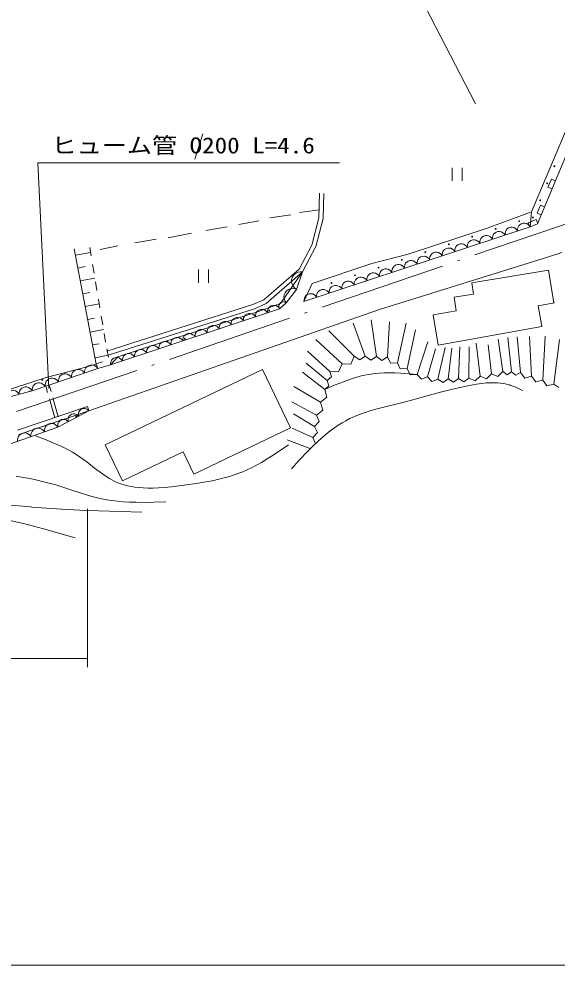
# Model space of a CAD drawing. Units: millimetres, scale not verified. Extents: x 40000 to 680000, y 20000 to 380000.
# Drawn here: x 269087 to 330744, y 205000 to 313331 of the extents above; entities that cross this region are included whole.
import ezdxf
from ezdxf.enums import TextEntityAlignment as Align

# ---------------------------------------------------------------- set-up
doc = ezdxf.new("R2010")
doc.units = ezdxf.units.MM
doc.header["$LTSCALE"] = 1000
for name, pattern in [('USER1', [18.5, 14.557377, -1.819672, 0.303279, -1.819672]), ('USER2', [3, 2.25, -0.75]), ('USER3', [2, 1, -1])]:
    doc.linetypes.add(name, pattern=pattern)
for name, color, linetype, lineweight in [('M-BGD', 7, 'Continuous', 13), ('M-BMK-LINE', 2, 'Continuous', 13), ('M-STR-HTXT', 7, 'Continuous', 13), ('M-TTL-BAND', 7, 'Continuous', 13)]:
    doc.layers.add(name, color=color, linetype=linetype, lineweight=lineweight)
doc.styles.add('ＭＳ ゴシック', font='')
doc.styles.get('ＭＳ ゴシック').set_extended_font_data('MS Gothic')

msp = doc.modelspace()

# ---------------------------------------------------------------- linework, layer by layer
at = {"layer": 'M-BGD'}
for p, q in [((327824, 291237), (333836, 305546)), ((334682, 304699), (328502, 289883)), ((318715, 296275), (318715, 294775)), ((319866, 294775), (319866, 296275)), ((303450, 290547), (303533, 293369)), ((303948, 290475), (304033, 293354)), ((303525, 291491), (301239, 291153)), ((300223, 290899), (297852, 290560)), ((302633, 287441), (303450, 290547)), ((303102, 287258), (303948, 290475)), ((322744, 289375), (327824, 291237)), ((327824, 291237), (327655, 289544)), ((327655, 289544), (327824, 291237)), ((292942, 289544), (290486, 289121)), ((296582, 290221), (294296, 289798)), ((327655, 289544), (301747, 280993)), ((313685, 286411), (322744, 289375)), ((328502, 289883), (327655, 289544)), ((288878, 288782), (286168, 288274)), ((280411, 287343), (278379, 286919)), ((284814, 288105), (282358, 287681)), ((301179, 284694), (302633, 287441)), ((301578, 284379), (303102, 287258)), ((277956, 273796), (275416, 287004)), ((275557, 286270), (277290, 286603)), ((309536, 285311), (313685, 286411)), ((310383, 280061), (329772, 286073)), ((331296, 286581), (329772, 286073)), ((275839, 284803), (276688, 284966)), ((302678, 283025), (309536, 285311)), ((289655, 284632), (289655, 283132)), ((290806, 283132), (290806, 284632)), ((297158, 281166), (301179, 284694)), ((297429, 280739), (301578, 284379)), ((299038, 280739), (301578, 284379)), ((301578, 284379), (300900, 282347)), ((329772, 284549), (320966, 283109)), ((329772, 284549), (330383, 280812)), ((276122, 283335), (277785, 283655)), ((301747, 280993), (302678, 283025)), ((320966, 283109), (321175, 281832)), ((276404, 281868), (277218, 282024)), ((300900, 282347), (299715, 280823)), ((321175, 281832), (318940, 281467)), ((276686, 280400), (278280, 280706)), ((279161, 275294), (295898, 280615)), ((295898, 280615), (297158, 281166)), ((296074, 280146), (297429, 280739)), ((296413, 279807), (299038, 280739)), ((299715, 280823), (298953, 280146)), ((318938, 281467), (319193, 279907)), ((328586, 280485), (330449, 280823)), ((277109, 268462), (310383, 280061)), ((279313, 274818), (296074, 280146)), ((298953, 280146), (279564, 273711)), ((289894, 277691), (296413, 279807)), ((319194, 279901), (316552, 279469)), ((328586, 280485), (329010, 278114)), ((276968, 278932), (277748, 279082)), ((308774, 274699), (307370, 278513)), ((310044, 274671), (309460, 278862)), ((311314, 274643), (311551, 278662)), ((312443, 273966), (313443, 278513)), ((316552, 279469), (317122, 275988)), ((277251, 277465), (278775, 277758)), ((285068, 276167), (289894, 277691)), ((307504, 274727), (304582, 277617)), ((313572, 273288), (314538, 277717)), ((329010, 278114), (317122, 275988)), ((306107, 273838), (303088, 276621)), ((314701, 272611), (315932, 276373)), ((324522, 272949), (323996, 276671)), ((325538, 272907), (325091, 276870)), ((326554, 272865), (326187, 276920)), ((327824, 272413), (327580, 276970)), ((329094, 271962), (329372, 277020)), ((330364, 271510), (331015, 276621)), ((277533, 275997), (278277, 276141)), ((280411, 274643), (285068, 276167)), ((304710, 272949), (302143, 275277)), ((315887, 272357), (316828, 275576)), ((317072, 272103), (317923, 275725)), ((318257, 272131), (318670, 275626)), ((319443, 272159), (319616, 275775)), ((320628, 272187), (320661, 275775)), ((321926, 272441), (321457, 276223)), ((323224, 272695), (322851, 276024)), ((277815, 274530), (279313, 274818)), ((277947, 273841), (278674, 274083)), ((279564, 273711), (280411, 274643)), ((307102, 273817), (307504, 274727)), ((307504, 274727), (308130, 274290)), ((308130, 274290), (308774, 274699)), ((308774, 274699), (309400, 274262)), ((309400, 274262), (310044, 274671)), ((310044, 274671), (310670, 274234)), ((310670, 274234), (311314, 274643)), ((311314, 274643), (311653, 273928)), ((278125, 273288), (270590, 270748)), ((272198, 272272), (276178, 273288)), ((272198, 272272), (276178, 273288)), ((276178, 273288), (277956, 273796)), ((277956, 273796), (278125, 273288)), ((278125, 273288), (277956, 273796)), ((279564, 273711), (278125, 273288)), ((297006, 273203), (278972, 264567)), ((297006, 273203), (300205, 266524)), ((304414, 271933), (301993, 273933)), ((305705, 272928), (306107, 273838)), ((306107, 273838), (307102, 273817)), ((311653, 273928), (312443, 273966)), ((312443, 273966), (312782, 273251)), ((312782, 273251), (313572, 273288)), ((313572, 273288), (313911, 272573)), ((264324, 269732), (272198, 272272)), ((304118, 270917), (301595, 272888)), ((304414, 271933), (304901, 272342)), ((304605, 271326), (304414, 271933)), ((304901, 272342), (304710, 272949)), ((304710, 272949), (305705, 272928)), ((313911, 272573), (314701, 272611)), ((314701, 272611), (315209, 272089)), ((315209, 272089), (315887, 272357)), ((315887, 272357), (316395, 271835)), ((316395, 271835), (317072, 272103)), ((317072, 272103), (317674, 271722)), ((317674, 271722), (318257, 272131)), ((318257, 272131), (318859, 271750)), ((318859, 271750), (319443, 272159)), ((319443, 272159), (320045, 271778)), ((320045, 271778), (320628, 272187)), ((320628, 272187), (321362, 271881)), ((321362, 271881), (321926, 272441)), ((321926, 272441), (322660, 272135)), ((322660, 272135), (323224, 272695)), ((323224, 272695), (323958, 272389)), ((323958, 272389), (324522, 272949)), ((324522, 272949), (325016, 272589)), ((325016, 272589), (325538, 272907)), ((325538, 272907), (326032, 272547)), ((326032, 272547), (326554, 272865)), ((326554, 272865), (327039, 272216)), ((327039, 272216), (327824, 272413)), ((327824, 272413), (328309, 271764)), ((328309, 271764), (329094, 271962)), ((329094, 271962), (329579, 271313)), ((303652, 269436), (300599, 271245)), ((304118, 270917), (304605, 271326)), ((304379, 270021), (304118, 270917)), ((329579, 271313), (330364, 271510)), ((330364, 271510), (330957, 271115)), ((270590, 270748), (261700, 268377)), ((303652, 269436), (304379, 270021)), ((268938, 266237), (276950, 268936)), ((276950, 268936), (277109, 268462)), ((303186, 267954), (300351, 269503)), ((303913, 268539), (303652, 269436)), ((269066, 265753), (277109, 268462)), ((277109, 268462), (273553, 266599)), ((302967, 266677), (300550, 268109)), ((303186, 267954), (303913, 268539)), ((303502, 267243), (303186, 267954)), ((273553, 266599), (267372, 264398)), ((289111, 261211), (300205, 266524)), ((302967, 266677), (303502, 267243)), ((303283, 265966), (302967, 266677)), ((302748, 265400), (300400, 266466)), ((302748, 265400), (303283, 265966)), ((278972, 264567), (280951, 260434)), ((302529, 264123), (299803, 265122)), ((303064, 264689), (302748, 265400)), ((280951, 260434), (287889, 263756)), ((287892, 263757), (289111, 261212)), ((276940, 239113), (276940, 257223))]:
    msp.add_line(p, q, dxfattribs=at)
at = {"layer": 'M-BGD', "linetype": 'USER3'}
for p, q in [((277194, 287173), (279141, 275574)), ((279141, 275574), (279564, 273711))]:
    msp.add_line(p, q, dxfattribs=at)
at = {"layer": 'M-BGD', "linetype": 'USER2'}
for p, q in [((273194, 267671), (272175, 271282)), ((273579, 267780), (272560, 271391))]:
    msp.add_line(p, q, dxfattribs=at)
at = {"layer": 'M-BGD'}
for points in [[(330549, 294789), (330087, 294982), (329702, 294059), (330164, 293866)], [(329313, 291826), (328851, 292019), (328466, 291096), (328928, 290903)], [(328543, 289899), (328357, 290364), (327429, 289992), (327614, 289528)], [(326216, 289069), (326107, 289217), (325975, 289328), (325782, 289441), (325595, 289475), (325408, 289473), (325185, 289399), (325034, 289289), (324904, 289151), (324816, 288946), (324779, 288778), (324776, 288594)], [(327655, 289544), (327547, 289692), (327414, 289804), (327221, 289916), (327034, 289950), (326848, 289948), (326624, 289874), (326473, 289764), (326343, 289626), (326255, 289421), (326219, 289253), (326216, 289069)], [(323337, 288119), (323229, 288267), (323096, 288378), (322903, 288490), (322716, 288524), (322530, 288523), (322306, 288449), (322155, 288339), (322025, 288201), (321937, 287996), (321901, 287828), (321898, 287644)], [(324776, 288594), (324668, 288742), (324535, 288853), (324343, 288965), (324156, 289000), (323969, 288998), (323746, 288924), (323594, 288814), (323465, 288676), (323377, 288471), (323340, 288303), (323337, 288119)], [(319019, 286694), (318911, 286841), (318778, 286953), (318585, 287065), (318398, 287099), (318212, 287097), (317988, 287024), (317837, 286914), (317707, 286775), (317619, 286571), (317583, 286403), (317580, 286219)], [(320458, 287169), (320350, 287316), (320217, 287428), (320025, 287540), (319838, 287574), (319651, 287573), (319428, 287499), (319276, 287389), (319147, 287250), (319059, 287046), (319022, 286878), (319019, 286694)], [(321898, 287644), (321789, 287791), (321657, 287903), (321464, 288015), (321277, 288049), (321090, 288048), (320867, 287974), (320716, 287864), (320586, 287726), (320498, 287521), (320461, 287353), (320458, 287169)], [(316140, 285744), (316032, 285891), (315899, 286003), (315707, 286115), (315520, 286149), (315333, 286147), (315110, 286074), (314958, 285964), (314829, 285825), (314741, 285621), (314704, 285453), (314701, 285269)], [(317580, 286219), (317471, 286366), (317339, 286478), (317146, 286590), (316959, 286624), (316772, 286622), (316549, 286549), (316398, 286439), (316268, 286300), (316180, 286096), (316143, 285928), (316140, 285744)], [(313262, 284793), (313153, 284941), (313021, 285053), (312828, 285165), (312641, 285199), (312454, 285197), (312231, 285124), (312080, 285014), (311950, 284875), (311862, 284671), (311825, 284503), (311822, 284318)], [(314701, 285269), (314593, 285416), (314460, 285528), (314267, 285640), (314080, 285674), (313894, 285672), (313670, 285599), (313519, 285489), (313389, 285350), (313301, 285146), (313265, 284978), (313262, 284793)], [(301578, 284379), (301319, 284381), (301080, 284325), (300791, 284201), (300594, 284019), (300438, 283805), (300333, 283490), (300330, 283226), (300377, 282962), (300534, 282689), (300694, 282506), (300900, 282347)], [(310383, 283843), (310275, 283991), (310142, 284103), (309949, 284215), (309762, 284249), (309576, 284247), (309352, 284174), (309201, 284064), (309071, 283925), (308983, 283720), (308947, 283553), (308944, 283368)], [(311822, 284318), (311714, 284466), (311581, 284578), (311389, 284690), (311202, 284724), (311015, 284722), (310792, 284649), (310640, 284539), (310511, 284400), (310423, 284196), (310386, 284028), (310383, 283843)], [(306065, 282418), (305957, 282566), (305824, 282678), (305631, 282790), (305444, 282824), (305258, 282822), (305034, 282748), (304883, 282639), (304753, 282500), (304665, 282295), (304629, 282128), (304626, 281943)], [(307504, 282893), (307396, 283041), (307263, 283153), (307071, 283265), (306884, 283299), (306697, 283297), (306474, 283223), (306322, 283114), (306193, 282975), (306105, 282770), (306068, 282603), (306065, 282418)], [(308944, 283368), (308835, 283516), (308703, 283628), (308510, 283740), (308323, 283774), (308136, 283772), (307913, 283698), (307762, 283589), (307632, 283450), (307544, 283245), (307507, 283078), (307504, 282893)], [(300900, 282347), (300680, 282426), (300461, 282450), (300178, 282432), (299956, 282335), (299759, 282201), (299576, 281965), (299494, 281741), (299455, 281502), (299507, 281223), (299587, 281020), (299715, 280823)], [(303186, 281468), (303078, 281616), (302945, 281728), (302753, 281840), (302566, 281874), (302379, 281872), (302156, 281798), (302004, 281688), (301875, 281550), (301787, 281345), (301750, 281178), (301747, 280993)], [(304626, 281943), (304517, 282091), (304385, 282203), (304192, 282315), (304005, 282349), (303818, 282347), (303595, 282273), (303444, 282164), (303314, 282025), (303226, 281820), (303189, 281653), (303186, 281468)], [(299715, 280823), (299609, 280885), (299497, 280919), (299348, 280937), (299224, 280908), (299109, 280857), (298991, 280752), (298927, 280644), (298883, 280524), (298884, 280374), (298906, 280261), (298953, 280146)], [(296183, 279227), (296078, 279369), (295951, 279476), (295765, 279584), (295585, 279616), (295405, 279614), (295190, 279543), (295045, 279437), (294920, 279303), (294836, 279106), (294801, 278945), (294798, 278767)], [(297568, 279686), (297463, 279828), (297336, 279936), (297150, 280043), (296970, 280076), (296790, 280074), (296575, 280003), (296430, 279897), (296305, 279763), (296221, 279566), (296186, 279404), (296183, 279227)], [(298953, 280146), (298848, 280288), (298720, 280395), (298535, 280503), (298355, 280536), (298175, 280533), (297960, 280462), (297815, 280356), (297690, 280223), (297606, 280025), (297571, 279864), (297568, 279686)], [(293413, 278307), (293309, 278449), (293181, 278557), (292995, 278664), (292815, 278697), (292635, 278695), (292421, 278624), (292275, 278518), (292150, 278384), (292066, 278187), (292031, 278025), (292029, 277848)], [(294798, 278767), (294694, 278909), (294566, 279017), (294380, 279124), (294200, 279157), (294020, 279155), (293806, 279083), (293660, 278977), (293535, 278844), (293451, 278647), (293416, 278485), (293413, 278307)], [(290644, 277388), (290539, 277530), (290411, 277638), (290225, 277745), (290045, 277778), (289865, 277776), (289651, 277704), (289505, 277598), (289380, 277465), (289296, 277268), (289261, 277106), (289259, 276929)], [(292029, 277848), (291924, 277990), (291796, 278097), (291610, 278205), (291430, 278237), (291250, 278235), (291036, 278164), (290890, 278058), (290765, 277924), (290681, 277727), (290646, 277566), (290644, 277388)], [(286489, 276009), (286384, 276151), (286256, 276259), (286070, 276366), (285891, 276399), (285711, 276397), (285496, 276325), (285350, 276220), (285226, 276086), (285141, 275889), (285106, 275727), (285104, 275550)], [(287874, 276469), (287769, 276611), (287641, 276718), (287455, 276826), (287275, 276858), (287096, 276856), (286881, 276785), (286735, 276679), (286611, 276545), (286526, 276348), (286491, 276187), (286489, 276009)], [(289259, 276929), (289154, 277071), (289026, 277178), (288840, 277286), (288660, 277318), (288480, 277316), (288266, 277245), (288120, 277139), (287996, 277005), (287911, 276808), (287876, 276647), (287874, 276469)], [(283719, 275090), (283614, 275232), (283486, 275339), (283301, 275447), (283121, 275479), (282941, 275477), (282726, 275406), (282581, 275300), (282456, 275167), (282371, 274969), (282337, 274808), (282334, 274630)], [(285104, 275550), (284999, 275692), (284871, 275799), (284686, 275907), (284506, 275939), (284326, 275937), (284111, 275866), (283966, 275760), (283841, 275626), (283756, 275429), (283721, 275268), (283719, 275090)], [(280949, 274171), (280844, 274313), (280716, 274420), (280531, 274528), (280351, 274560), (280171, 274558), (279956, 274487), (279811, 274381), (279686, 274247), (279601, 274050), (279567, 273889), (279564, 273711)], [(282334, 274630), (282229, 274772), (282101, 274880), (281916, 274987), (281736, 275020), (281556, 275018), (281341, 274947), (281196, 274841), (281071, 274707), (280986, 274510), (280952, 274348), (280949, 274171)], [(276618, 272780), (276503, 272934), (276363, 273051), (276160, 273167), (275964, 273201), (275768, 273198), (275534, 273120), (275376, 273003), (275241, 272857), (275150, 272642), (275113, 272466), (275111, 272272)], [(278125, 273288), (278010, 273442), (277870, 273559), (277667, 273675), (277471, 273709), (277275, 273706), (277041, 273628), (276883, 273511), (276748, 273365), (276657, 273150), (276620, 272974), (276618, 272780)], [(273604, 271764), (273489, 271918), (273349, 272035), (273146, 272151), (272950, 272185), (272754, 272182), (272520, 272104), (272362, 271987), (272227, 271841), (272136, 271626), (272099, 271450), (272097, 271256)], [(275111, 272272), (274996, 272426), (274856, 272543), (274653, 272659), (274457, 272693), (274261, 272690), (274027, 272612), (273869, 272495), (273734, 272349), (273643, 272134), (273606, 271958), (273604, 271764)], [(304118, 270917), (305129, 271344), (306143, 271751), (306766, 271981), (307401, 272194), (307926, 272350), (308463, 272489), (309392, 272670), (309871, 272733), (310364, 272776), (310919, 272803), (311476, 272809), (312167, 272795), (312861, 272760), (314701, 272611)], [(270590, 270748), (270489, 270904), (270362, 271024), (270174, 271149), (269987, 271194), (269798, 271203), (269569, 271142), (269409, 271040), (269270, 270908), (269169, 270706), (269122, 270539), (269108, 270353)], [(272097, 271256), (271982, 271410), (271842, 271527), (271639, 271643), (271443, 271677), (271247, 271674), (271013, 271596), (270855, 271479), (270720, 271333), (270629, 271118), (270592, 270942), (270590, 270748)], [(300301, 261837), (301211, 262821), (302132, 263786), (302708, 264363), (303294, 264922), (303787, 265366), (304298, 265798), (304757, 266162), (305226, 266508), (305665, 266807), (306113, 267089), (306538, 267332), (306982, 267563), (307061, 267602), (307516, 267810), (307990, 268004), (308539, 268205), (309107, 268391), (309837, 268606), (310586, 268804), (313077, 269411), (314479, 269780), (315878, 270168), (317227, 270543), (318595, 270902), (319463, 271110), (320342, 271300), (320882, 271404), (321498, 271510), (322127, 271598), (322605, 271646), (323092, 271675), (323505, 271680), (323915, 271665), (324271, 271633), (324634, 271580), (324962, 271512), (325286, 271424), (325314, 271416), (325660, 271295), (326010, 271151), (326765, 270796)], [(269108, 270353), (269007, 270508), (268880, 270629), (268692, 270754), (268505, 270799), (268317, 270808), (268087, 270747), (267928, 270645), (267788, 270513), (267687, 270311), (267641, 270144), (267627, 269958)], [(277109, 268462), (276993, 268575), (276862, 268653), (276678, 268723), (276510, 268726), (276348, 268697), (276164, 268601), (276048, 268484), (275955, 268344), (275907, 268153), (275900, 268002), (275924, 267841)], [(275924, 267841), (275808, 267954), (275676, 268032), (275492, 268102), (275325, 268105), (275162, 268076), (274978, 267980), (274862, 267863), (274769, 267723), (274722, 267532), (274714, 267381), (274738, 267220)], [(273553, 266599), (273432, 266756), (273286, 266874), (273074, 266990), (272871, 267022), (272669, 267016), (272430, 266930), (272269, 266808), (272132, 266654), (272042, 266431), (272006, 266248), (272008, 266049)], [(274738, 267220), (274623, 267333), (274491, 267411), (274307, 267481), (274139, 267484), (273977, 267455), (273793, 267359), (273677, 267242), (273584, 267102), (273537, 266911), (273529, 266760), (273553, 266599)], [(270463, 265499), (270341, 265656), (270195, 265773), (269984, 265890), (269781, 265922), (269579, 265915), (269339, 265830), (269178, 265707), (269041, 265554), (268951, 265330), (268916, 265148), (268917, 264948)], [(272008, 266049), (271887, 266206), (271740, 266323), (271529, 266440), (271326, 266472), (271124, 266465), (270884, 266380), (270723, 266257), (270587, 266104), (270496, 265881), (270461, 265698), (270463, 265499)], [(270982, 265588), (272005, 265201), (273020, 264796), (273635, 264531), (274250, 264243), (274748, 263989), (275237, 263718), (275885, 263316), (276373, 262976), (276852, 262618), (277756, 261912), (278664, 261229), (279057, 260960), (279465, 260705), (280074, 260381), (280419, 260229), (280772, 260096), (281150, 259977), (281535, 259876), (281956, 259787), (282383, 259718), (282857, 259663), (283337, 259628), (283874, 259610), (284426, 259612), (285066, 259636), (285720, 259681), (286575, 259764), (287440, 259868), (288268, 259979), (289392, 260141), (290497, 260320), (291248, 260461), (291989, 260620), (292605, 260771), (293221, 260943), (293764, 261114), (294300, 261304), (294728, 261474), (295232, 261694), (295738, 261937), (296300, 262231), (296863, 262549), (297539, 262957), (298209, 263385), (299970, 264577)], [(268768, 260971), (269579, 260843), (270388, 260694), (271173, 260530), (271953, 260347), (273309, 259977), (275371, 259312), (277430, 258669), (278595, 258384), (279160, 258277), (279738, 258188), (280379, 258111), (281023, 258054), (281771, 258010), (282532, 257986), (283528, 257978), (284538, 257991), (285924, 258026)], [(248564, 258725), (251566, 258679), (254576, 258612), (256435, 258552), (258293, 258472), (261256, 258291), (263079, 258142), (264900, 257973), (267677, 257703), (270455, 257452), (270564, 257443), (272258, 257318), (273964, 257211), (276070, 257103), (278187, 257014), (283154, 256851)], [(268057, 255892), (269600, 255551), (270745, 255269), (271895, 254965), (275519, 253926)]]:
    msp.add_lwpolyline(points, dxfattribs=at)
for centre in [(330435, 296464), (329618, 294506), (328801, 292549), (327985, 290591), (323706, 289294), (326392, 290180), (321020, 288407), (318334, 287521), (315648, 286634), (312963, 285748), (307591, 283975), (310277, 284861), (304905, 283088), (297761, 279939), (288086, 276712), (271773, 272006), (275662, 267799), (273738, 267254)]:
    msp.add_circle(centre, 50, dxfattribs=at)
for centre, start, end in [((286102, 276464), 163.41897, 51.63214), ((276064, 273266), 202.11913, 6.52144), ((270308, 270644), 48.21254, 161.65429), ((271814, 266708), 232.45807, 344.77021)]:
    msp.add_arc(centre, 50, start, end, dxfattribs=at)
at = {"layer": 'M-BMK-LINE', "linetype": 'USER1'}
msp.add_line((268812, 268377), (357119, 298519), dxfattribs=at)
at = {"layer": 'M-STR-HTXT'}
for p, q in [((321398, 303602), (313198, 319437)), ((289249, 297278), (290172, 300179)), ((305826, 296864), (271253, 296864)), ((296399, 296864), (271253, 296864)), ((272521, 271057), (271253, 296864)), ((119290, 240113), (276940, 240113))]:
    msp.add_line(p, q, dxfattribs=at)
at = {"layer": 'M-TTL-BAND'}
msp.add_line((40000, 205000), (579000, 205000), dxfattribs=at)

# ---------------------------------------------------------------- texts
at = {"layer": 'M-STR-HTXT', "style": 'ＭＳ ゴシック', "width": 1.15}
msp.add_text('ヒューム管 O200 L=4.6', height=1833, dxfattribs=at).set_placement((272834, 297383), align=Align.BOTTOM_LEFT)

doc.saveas('drawing.dxf')
